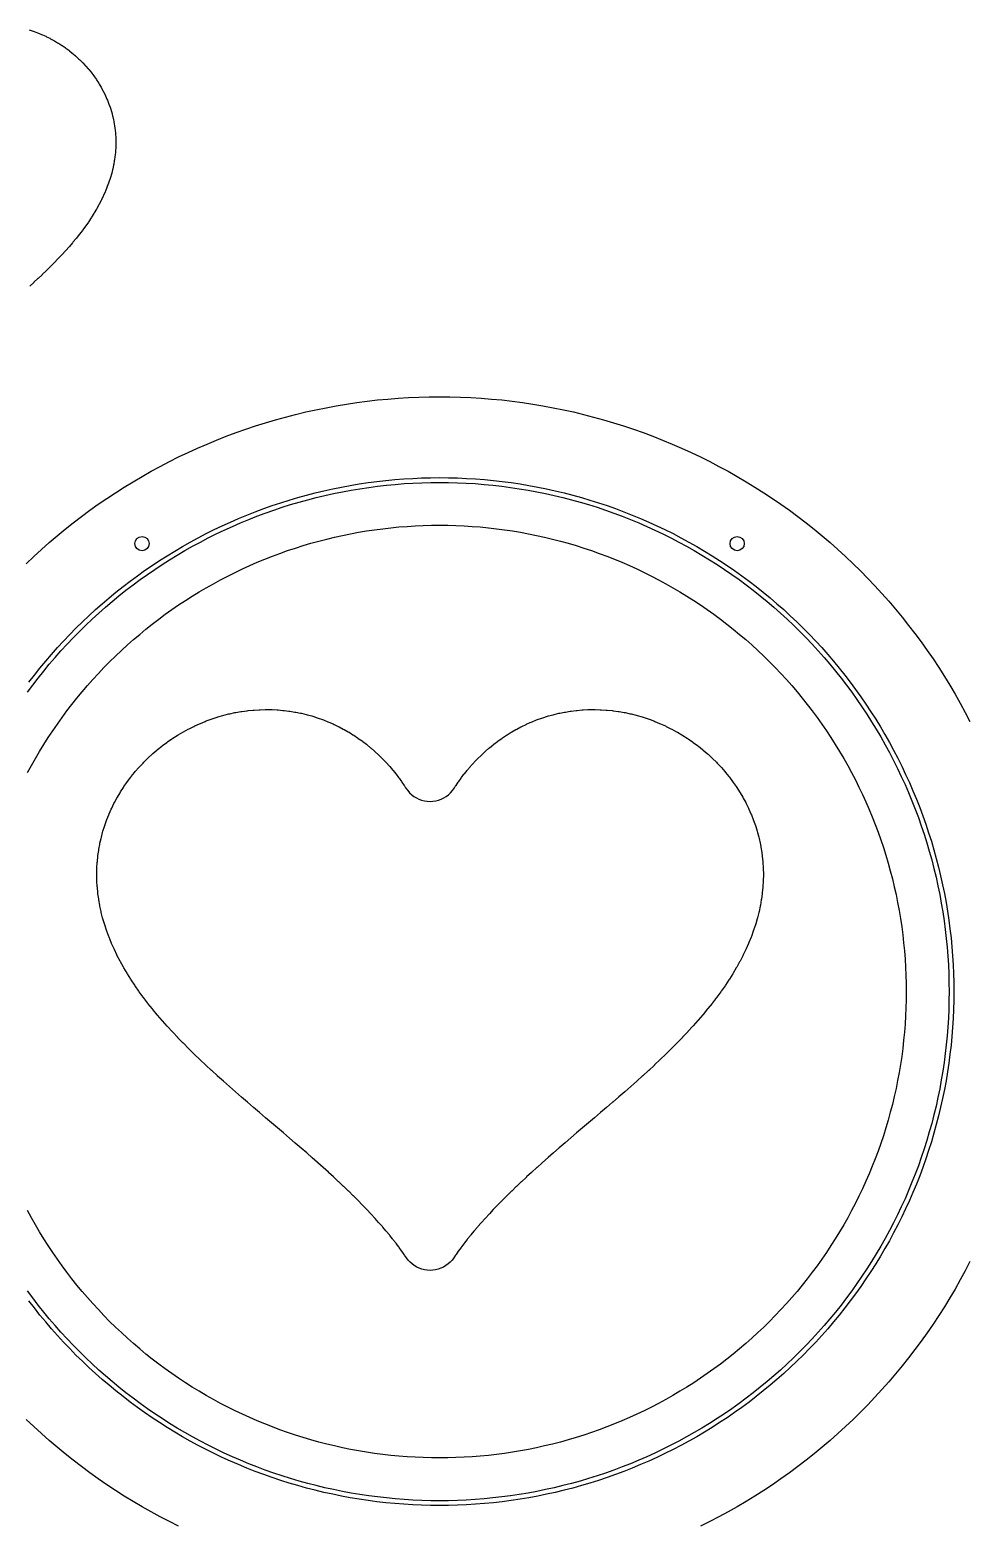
# Model space of a CAD drawing. Header units: metres. Extents: x 10 to 1210, y 10 to 2778.
# Drawn here: x 859 to 1056, y 2463.3 to 2777.1 of the extents above; entities that cross this region are included whole.
import ezdxf

# ---------------------------------------------------------------- set-up
doc = ezdxf.new("R2010")
doc.units = ezdxf.units.M
for name, color, linetype in [('ACIKLIK', 5, 'Continuous'), ('ASKI_DELIK', 6, 'Continuous'), ('CAM_SABLON', 4, 'Continuous'), ('DIS_KENAR_V91_Z3', 1, 'Continuous'), ('LAMBA_T4_Z4', 3, 'Continuous')]:
    doc.layers.add(name, color=color, linetype=linetype)

msp = doc.modelspace()

# ---------------------------------------------------------------- linework, layer by layer
at = {"layer": 'ACIKLIK'}
msp.add_lwpolyline([(858.47, 2621.01), (859.29, 2622.51), (860.13, 2624), (861, 2625.47), (861.89, 2626.93), (862.81, 2628.37), (863.76, 2629.8), (864.72, 2631.21), (865.72, 2632.6), (866.73, 2633.98), (867.78, 2635.33), (868.84, 2636.67), (869.93, 2637.99), (871.04, 2639.29), (872.17, 2640.57), (873.33, 2641.84), (874.51, 2643.08), (875.7, 2644.3), (876.92, 2645.49), (878.16, 2646.67), (879.43, 2647.83), (880.71, 2648.96), (882.01, 2650.07), (883.33, 2651.16), (884.67, 2652.22), (886.02, 2653.27), (887.4, 2654.28), (888.79, 2655.28), (890.2, 2656.24), (891.63, 2657.19), (893.07, 2658.11), (894.53, 2659), (896, 2659.87), (897.49, 2660.71), (898.99, 2661.53), (900.51, 2662.32), (902.04, 2663.08), (903.58, 2663.82), (905.14, 2664.53), (906.71, 2665.21), (908.29, 2665.86), (909.88, 2666.49), (911.48, 2667.09), (913.09, 2667.66), (914.72, 2668.2), (916.35, 2668.72), (917.99, 2669.2), (919.64, 2669.66), (921.29, 2670.09), (922.96, 2670.49), (924.62, 2670.86), (926.3, 2671.2), (927.98, 2671.51), (929.67, 2671.79), (931.36, 2672.05), (933.06, 2672.27), (934.76, 2672.46), (936.46, 2672.63), (938.16, 2672.76), (939.87, 2672.86), (941.58, 2672.94), (943.29, 2672.98), (945, 2673), (946.71, 2672.98), (948.42, 2672.94), (950.13, 2672.86), (951.84, 2672.76), (953.54, 2672.63), (955.24, 2672.46), (956.94, 2672.27), (958.64, 2672.05), (960.33, 2671.79), (962.02, 2671.51), (963.7, 2671.2), (965.38, 2670.86), (967.04, 2670.49), (968.71, 2670.09), (970.36, 2669.66), (972.01, 2669.2), (973.65, 2668.72), (975.28, 2668.2), (976.91, 2667.66), (978.52, 2667.09), (980.12, 2666.49), (981.71, 2665.86), (983.29, 2665.21), (984.86, 2664.53), (986.42, 2663.82), (987.96, 2663.08), (989.49, 2662.32), (991.01, 2661.53), (992.51, 2660.71), (994, 2659.87), (995.47, 2659), (996.93, 2658.11), (998.37, 2657.19), (999.8, 2656.24), (1001.21, 2655.28), (1002.6, 2654.28), (1003.98, 2653.27), (1005.33, 2652.22), (1006.67, 2651.16), (1007.99, 2650.07), (1009.29, 2648.96), (1010.57, 2647.83), (1011.84, 2646.67), (1013.08, 2645.49), (1014.3, 2644.3), (1015.49, 2643.08), (1016.67, 2641.84), (1017.83, 2640.57), (1018.96, 2639.29), (1020.07, 2637.99), (1021.16, 2636.67), (1022.22, 2635.33), (1023.27, 2633.98), (1024.28, 2632.6), (1025.28, 2631.21), (1026.24, 2629.8), (1027.19, 2628.37), (1028.11, 2626.93), (1029, 2625.47), (1029.87, 2624), (1030.71, 2622.51), (1031.53, 2621.01), (1032.32, 2619.49), (1033.08, 2617.96), (1033.82, 2616.42), (1034.53, 2614.86), (1035.21, 2613.29), (1035.86, 2611.71), (1036.49, 2610.12), (1037.09, 2608.52), (1037.66, 2606.91), (1038.2, 2605.28), (1038.72, 2603.65), (1039.2, 2602.01), (1039.66, 2600.36), (1040.09, 2598.71), (1040.49, 2597.04), (1040.86, 2595.38), (1041.2, 2593.7), (1041.51, 2592.02), (1041.79, 2590.33), (1042.05, 2588.64), (1042.27, 2586.94), (1042.46, 2585.24), (1042.63, 2583.54), (1042.76, 2581.84), (1042.86, 2580.13), (1042.94, 2578.42), (1042.98, 2576.71), (1043, 2575), (1043, 2575), (1042.98, 2573.29), (1042.94, 2571.58), (1042.86, 2569.87), (1042.76, 2568.16), (1042.63, 2566.46), (1042.46, 2564.76), (1042.27, 2563.06), (1042.05, 2561.36), (1041.79, 2559.67), (1041.51, 2557.98), (1041.2, 2556.3), (1040.86, 2554.62), (1040.49, 2552.96), (1040.09, 2551.29), (1039.66, 2549.64), (1039.2, 2547.99), (1038.72, 2546.35), (1038.2, 2544.72), (1037.66, 2543.09), (1037.09, 2541.48), (1036.49, 2539.88), (1035.86, 2538.29), (1035.21, 2536.71), (1034.53, 2535.14), (1033.82, 2533.58), (1033.08, 2532.04), (1032.32, 2530.51), (1031.53, 2528.99), (1030.71, 2527.49), (1029.87, 2526), (1029, 2524.53), (1028.11, 2523.07), (1027.19, 2521.63), (1026.24, 2520.2), (1025.28, 2518.79), (1024.28, 2517.4), (1023.27, 2516.02), (1022.22, 2514.67), (1021.16, 2513.33), (1020.07, 2512.01), (1018.96, 2510.71), (1017.83, 2509.43), (1016.67, 2508.16), (1015.49, 2506.92), (1014.3, 2505.7), (1013.08, 2504.51), (1011.84, 2503.33), (1010.57, 2502.17), (1009.29, 2501.04), (1007.99, 2499.93), (1006.67, 2498.84), (1005.33, 2497.78), (1003.98, 2496.73), (1002.6, 2495.72), (1001.21, 2494.72), (999.8, 2493.76), (998.37, 2492.81), (996.93, 2491.89), (995.47, 2491), (994, 2490.13), (992.51, 2489.29), (991.01, 2488.47), (989.49, 2487.68), (987.96, 2486.92), (986.42, 2486.18), (984.86, 2485.47), (983.29, 2484.79), (981.71, 2484.14), (980.12, 2483.51), (978.52, 2482.91), (976.91, 2482.34), (975.28, 2481.8), (973.65, 2481.28), (972.01, 2480.8), (970.36, 2480.34), (968.71, 2479.91), (967.04, 2479.51), (965.38, 2479.14), (963.7, 2478.8), (962.02, 2478.49), (960.33, 2478.21), (958.64, 2477.95), (956.94, 2477.73), (955.24, 2477.54), (953.54, 2477.37), (951.84, 2477.24), (950.13, 2477.14), (948.42, 2477.06), (946.71, 2477.02), (945, 2477), (943.29, 2477.02), (941.58, 2477.06), (939.87, 2477.14), (938.16, 2477.24), (936.46, 2477.37), (934.76, 2477.54), (933.06, 2477.73), (931.36, 2477.95), (929.67, 2478.21), (927.98, 2478.49), (926.3, 2478.8), (924.62, 2479.14), (922.96, 2479.51), (921.29, 2479.91), (919.64, 2480.34), (917.99, 2480.8), (916.35, 2481.28), (914.72, 2481.8), (913.09, 2482.34), (911.48, 2482.91), (909.88, 2483.51), (908.29, 2484.14), (906.71, 2484.79), (905.14, 2485.47), (903.58, 2486.18), (902.04, 2486.92), (900.51, 2487.68), (898.99, 2488.47), (897.49, 2489.29), (896, 2490.13), (894.53, 2491), (893.07, 2491.89), (891.63, 2492.81), (890.2, 2493.76), (888.79, 2494.72), (887.4, 2495.72), (886.02, 2496.73), (884.67, 2497.78), (883.33, 2498.84), (882.01, 2499.93), (880.71, 2501.04), (879.43, 2502.17), (878.16, 2503.33), (876.92, 2504.51), (875.7, 2505.7), (874.51, 2506.92), (873.33, 2508.16), (872.17, 2509.43), (871.04, 2510.71), (869.93, 2512.01), (868.84, 2513.33), (867.78, 2514.67), (866.73, 2516.02), (865.72, 2517.4), (864.72, 2518.79), (863.76, 2520.2), (862.81, 2521.63), (861.89, 2523.07), (861, 2524.53), (860.13, 2526), (859.29, 2527.49), (858.47, 2528.99)], dxfattribs=at)
at = {"layer": 'ASKI_DELIK'}
for centre in [(882.5, 2669.14), (1007.5, 2669.14)]:
    msp.add_circle(centre, 1.5, dxfattribs=at)
at = {"layer": 'CAM_SABLON'}
msp.add_lwpolyline([(858.44, 2637.89), (859.55, 2639.39), (860.68, 2640.88), (861.85, 2642.34), (863.03, 2643.78), (864.25, 2645.2), (865.48, 2646.6), (866.75, 2647.97), (868.03, 2649.33), (869.34, 2650.66), (870.67, 2651.97), (872.03, 2653.25), (873.4, 2654.52), (874.8, 2655.75), (876.22, 2656.97), (877.66, 2658.15), (879.12, 2659.32), (880.61, 2660.45), (882.11, 2661.56), (883.63, 2662.65), (885.17, 2663.71), (886.72, 2664.74), (888.3, 2665.74), (889.89, 2666.72), (891.5, 2667.66), (893.13, 2668.58), (894.77, 2669.47), (896.42, 2670.34), (898.09, 2671.17), (899.78, 2671.97), (901.48, 2672.75), (903.19, 2673.49), (904.92, 2674.21), (906.65, 2674.89), (908.4, 2675.55), (910.16, 2676.17), (911.94, 2676.76), (913.72, 2677.32), (915.51, 2677.85), (917.31, 2678.35), (919.11, 2678.82), (920.93, 2679.26), (922.75, 2679.66), (924.58, 2680.03), (926.42, 2680.37), (928.26, 2680.68), (930.11, 2680.96), (931.96, 2681.2), (933.82, 2681.41), (935.67, 2681.59), (937.54, 2681.74), (939.4, 2681.85), (941.27, 2681.93), (943.13, 2681.98), (945, 2682), (946.87, 2681.98), (948.73, 2681.93), (950.6, 2681.85), (952.46, 2681.74), (954.33, 2681.59), (956.18, 2681.41), (958.04, 2681.2), (959.89, 2680.96), (961.74, 2680.68), (963.58, 2680.37), (965.42, 2680.03), (967.25, 2679.66), (969.07, 2679.26), (970.89, 2678.82), (972.69, 2678.35), (974.49, 2677.85), (976.28, 2677.32), (978.06, 2676.76), (979.84, 2676.17), (981.6, 2675.55), (983.35, 2674.89), (985.08, 2674.21), (986.81, 2673.49), (988.52, 2672.75), (990.22, 2671.97), (991.91, 2671.17), (993.58, 2670.34), (995.23, 2669.47), (996.87, 2668.58), (998.5, 2667.66), (1000.11, 2666.72), (1001.7, 2665.74), (1003.28, 2664.74), (1004.83, 2663.71), (1006.37, 2662.65), (1007.89, 2661.56), (1009.39, 2660.45), (1010.88, 2659.32), (1012.34, 2658.15), (1013.78, 2656.97), (1015.2, 2655.75), (1016.6, 2654.52), (1017.97, 2653.25), (1019.33, 2651.97), (1020.66, 2650.66), (1021.97, 2649.33), (1023.25, 2647.97), (1024.52, 2646.6), (1025.75, 2645.2), (1026.97, 2643.78), (1028.15, 2642.34), (1029.32, 2640.88), (1030.45, 2639.39), (1031.56, 2637.89), (1032.65, 2636.37), (1033.71, 2634.83), (1034.74, 2633.28), (1035.74, 2631.7), (1036.72, 2630.11), (1037.66, 2628.5), (1038.58, 2626.87), (1039.47, 2625.23), (1040.34, 2623.58), (1041.17, 2621.91), (1041.97, 2620.22), (1042.75, 2618.52), (1043.49, 2616.81), (1044.21, 2615.08), (1044.89, 2613.35), (1045.55, 2611.6), (1046.17, 2609.84), (1046.76, 2608.06), (1047.32, 2606.28), (1047.85, 2604.49), (1048.35, 2602.69), (1048.82, 2600.89), (1049.26, 2599.07), (1049.66, 2597.25), (1050.03, 2595.42), (1050.37, 2593.58), (1050.68, 2591.74), (1050.96, 2589.89), (1051.2, 2588.04), (1051.41, 2586.18), (1051.59, 2584.33), (1051.74, 2582.46), (1051.85, 2580.6), (1051.93, 2578.73), (1051.98, 2576.87), (1052, 2575), (1052, 2575), (1051.98, 2573.13), (1051.93, 2571.27), (1051.85, 2569.4), (1051.74, 2567.54), (1051.59, 2565.67), (1051.41, 2563.82), (1051.2, 2561.96), (1050.96, 2560.11), (1050.68, 2558.26), (1050.37, 2556.42), (1050.03, 2554.58), (1049.66, 2552.75), (1049.26, 2550.93), (1048.82, 2549.11), (1048.35, 2547.31), (1047.85, 2545.51), (1047.32, 2543.72), (1046.76, 2541.94), (1046.17, 2540.16), (1045.55, 2538.4), (1044.89, 2536.65), (1044.21, 2534.92), (1043.49, 2533.19), (1042.75, 2531.48), (1041.97, 2529.78), (1041.17, 2528.09), (1040.34, 2526.42), (1039.47, 2524.77), (1038.58, 2523.13), (1037.66, 2521.5), (1036.72, 2519.89), (1035.74, 2518.3), (1034.74, 2516.72), (1033.71, 2515.17), (1032.65, 2513.63), (1031.56, 2512.11), (1030.45, 2510.61), (1029.32, 2509.12), (1028.15, 2507.66), (1026.97, 2506.22), (1025.75, 2504.8), (1024.52, 2503.4), (1023.25, 2502.03), (1021.97, 2500.67), (1020.66, 2499.34), (1019.33, 2498.03), (1017.97, 2496.75), (1016.6, 2495.48), (1015.2, 2494.25), (1013.78, 2493.03), (1012.34, 2491.85), (1010.88, 2490.68), (1009.39, 2489.55), (1007.89, 2488.44), (1006.37, 2487.35), (1004.83, 2486.29), (1003.28, 2485.26), (1001.7, 2484.26), (1000.11, 2483.28), (998.5, 2482.34), (996.87, 2481.42), (995.23, 2480.53), (993.58, 2479.66), (991.91, 2478.83), (990.22, 2478.03), (988.52, 2477.25), (986.81, 2476.51), (985.08, 2475.79), (983.35, 2475.11), (981.6, 2474.45), (979.84, 2473.83), (978.06, 2473.24), (976.28, 2472.68), (974.49, 2472.15), (972.69, 2471.65), (970.89, 2471.18), (969.07, 2470.74), (967.25, 2470.34), (965.42, 2469.97), (963.58, 2469.63), (961.74, 2469.32), (959.89, 2469.04), (958.04, 2468.8), (956.18, 2468.59), (954.33, 2468.41), (952.46, 2468.26), (950.6, 2468.15), (948.73, 2468.07), (946.87, 2468.02), (945, 2468), (943.13, 2468.02), (941.27, 2468.07), (939.4, 2468.15), (937.54, 2468.26), (935.67, 2468.41), (933.82, 2468.59), (931.96, 2468.8), (930.11, 2469.04), (928.26, 2469.32), (926.42, 2469.63), (924.58, 2469.97), (922.75, 2470.34), (920.93, 2470.74), (919.11, 2471.18), (917.31, 2471.65), (915.51, 2472.15), (913.72, 2472.68), (911.94, 2473.24), (910.16, 2473.83), (908.4, 2474.45), (906.65, 2475.11), (904.92, 2475.79), (903.19, 2476.51), (901.48, 2477.25), (899.78, 2478.03), (898.09, 2478.83), (896.42, 2479.66), (894.77, 2480.53), (893.13, 2481.42), (891.5, 2482.34), (889.89, 2483.28), (888.3, 2484.26), (886.72, 2485.26), (885.17, 2486.29), (883.63, 2487.35), (882.11, 2488.44), (880.61, 2489.55), (879.12, 2490.68), (877.66, 2491.85), (876.22, 2493.03), (874.8, 2494.25), (873.4, 2495.48), (872.03, 2496.75), (870.67, 2498.03), (869.34, 2499.34), (868.03, 2500.67), (866.75, 2502.03), (865.48, 2503.4), (864.25, 2504.8), (863.03, 2506.22), (861.85, 2507.66), (860.68, 2509.12), (859.55, 2510.61), (858.44, 2512.11)], dxfattribs=at)
at = {"layer": 'DIS_KENAR_V91_Z3'}
for points in [[(858.78, 2777.09), (858.99, 2777.03), (859.67, 2776.8), (859.87, 2776.73), (860.55, 2776.48), (860.75, 2776.4), (861.41, 2776.13), (861.61, 2776.04), (862.27, 2775.74), (862.46, 2775.65), (863.12, 2775.33), (863.3, 2775.23), (863.95, 2774.88), (864.13, 2774.77), (864.76, 2774.4), (864.94, 2774.29), (865.56, 2773.9), (865.74, 2773.78), (866.34, 2773.36), (866.51, 2773.24), (867.1, 2772.8), (867.27, 2772.67), (867.84, 2772.21), (868.01, 2772.08), (868.56, 2771.6), (868.72, 2771.45), (869.26, 2770.96), (869.42, 2770.81), (869.94, 2770.29), (870.09, 2770.14), (870.58, 2769.61), (870.73, 2769.45), (871.21, 2768.9), (871.35, 2768.73), (871.8, 2768.17), (871.94, 2768), (872.37, 2767.42), (872.5, 2767.24), (872.91, 2766.65), (873.03, 2766.47), (873.41, 2765.87), (873.53, 2765.67), (873.89, 2765.06), (874, 2764.87), (874.34, 2764.24), (874.44, 2764.04), (874.75, 2763.41), (874.85, 2763.2), (875.13, 2762.56), (875.22, 2762.35), (875.48, 2761.7), (875.56, 2761.48), (875.79, 2760.83), (875.86, 2760.61), (876.06, 2759.95), (876.13, 2759.72), (876.31, 2759.06), (876.36, 2758.83), (876.51, 2758.16), (876.56, 2757.92), (876.68, 2757.25), (876.72, 2757.01), (876.82, 2756.33), (876.85, 2756.09), (876.91, 2755.41), (876.93, 2755.17), (876.97, 2754.48), (876.98, 2754.24), (877, 2753.55), (877, 2753.31), (876.98, 2752.62), (876.97, 2752.38), (876.93, 2751.68), (876.91, 2751.45), (876.84, 2750.74), (876.82, 2750.51), (876.72, 2749.8), (876.68, 2749.57), (876.56, 2748.86), (876.52, 2748.64), (876.36, 2747.92), (876.31, 2747.7), (876.13, 2746.98), (876.07, 2746.77), (875.86, 2746.04), (875.79, 2745.84), (875.55, 2745.1), (875.48, 2744.91), (875.21, 2744.16), (875.14, 2743.98), (874.84, 2743.23), (874.76, 2743.06), (874.43, 2742.31), (874.35, 2742.14), (873.99, 2741.38), (873.91, 2741.22), (873.51, 2740.46), (873.43, 2740.31), (873.01, 2739.55), (872.93, 2739.4), (872.47, 2738.64), (872.39, 2738.5), (871.91, 2737.73), (871.83, 2737.61), (871.32, 2736.83), (871.24, 2736.71), (870.7, 2735.94), (870.62, 2735.83), (870.05, 2735.05), (869.97, 2734.95), (869.38, 2734.17), (869.3, 2734.07), (868.71, 2733.33), (868.65, 2733.25), (867.99, 2732.46), (867.92, 2732.37), (867.25, 2731.59), (867.19, 2731.51), (866.49, 2730.73), (866.43, 2730.66), (865.71, 2729.87), (865.65, 2729.81), (864.91, 2729.02), (864.85, 2728.96), (864.09, 2728.18), (864.04, 2728.13), (863.26, 2727.34), (863.21, 2727.29), (862.41, 2726.51), (862.37, 2726.47), (861.55, 2725.68), (861.51, 2725.64), (860.68, 2724.86), (860.65, 2724.83), (859.8, 2724.05), (859.77, 2724.01), (858.92, 2723.24)], [(858.17, 2664.92), (859.75, 2666.42), (861.36, 2667.89), (862.99, 2669.34), (864.65, 2670.76), (866.33, 2672.14), (868.04, 2673.5), (869.77, 2674.83), (871.53, 2676.13), (873.3, 2677.39), (875.1, 2678.63), (876.92, 2679.83), (878.76, 2681.01), (880.62, 2682.15), (882.5, 2683.25), (884.4, 2684.33), (886.32, 2685.37), (888.25, 2686.38), (890.2, 2687.35), (892.17, 2688.29), (894.16, 2689.19), (896.16, 2690.06), (898.17, 2690.9), (900.2, 2691.7), (902.25, 2692.46), (904.3, 2693.19), (906.37, 2693.88), (908.45, 2694.54), (910.55, 2695.16), (912.65, 2695.74), (914.76, 2696.29), (916.88, 2696.8), (919.01, 2697.27), (921.15, 2697.7), (923.29, 2698.1), (925.45, 2698.46), (927.6, 2698.78), (929.77, 2699.07), (931.93, 2699.32), (934.11, 2699.52), (936.28, 2699.7), (938.46, 2699.83), (940.64, 2699.92), (942.82, 2699.98), (945, 2700), (947.18, 2699.98), (949.36, 2699.92), (951.54, 2699.83), (953.72, 2699.7), (955.89, 2699.52), (958.07, 2699.32), (960.23, 2699.07), (962.4, 2698.78), (964.55, 2698.46), (966.71, 2698.1), (968.85, 2697.7), (970.99, 2697.27), (973.12, 2696.8), (975.24, 2696.29), (977.35, 2695.74), (979.45, 2695.16), (981.55, 2694.54), (983.63, 2693.88), (985.7, 2693.19), (987.75, 2692.46), (989.8, 2691.7), (991.83, 2690.9), (993.84, 2690.06), (995.84, 2689.19), (997.83, 2688.29), (999.8, 2687.35), (1001.75, 2686.38), (1003.68, 2685.37), (1005.6, 2684.33), (1007.5, 2683.25), (1009.38, 2682.15), (1011.24, 2681.01), (1013.08, 2679.83), (1014.9, 2678.63), (1016.7, 2677.39), (1018.47, 2676.13), (1020.23, 2674.83), (1021.96, 2673.5), (1023.67, 2672.14), (1025.35, 2670.76), (1027.01, 2669.34), (1028.64, 2667.89), (1030.25, 2666.42), (1031.83, 2664.92), (1033.39, 2663.39), (1034.92, 2661.83), (1036.42, 2660.25), (1037.89, 2658.64), (1039.34, 2657.01), (1040.76, 2655.35), (1042.14, 2653.67), (1043.5, 2651.96), (1044.83, 2650.23), (1046.13, 2648.47), (1047.39, 2646.7), (1048.63, 2644.9), (1049.83, 2643.08), (1051.01, 2641.24), (1052.15, 2639.38), (1053.25, 2637.5), (1054.33, 2635.6), (1055.37, 2633.68), (1056.38, 2631.75)], [(1056.38, 2518.25), (1055.37, 2516.32), (1054.33, 2514.4), (1053.25, 2512.5), (1052.15, 2510.62), (1051.01, 2508.76), (1049.83, 2506.92), (1048.63, 2505.1), (1047.39, 2503.3), (1046.13, 2501.53), (1044.83, 2499.77), (1043.5, 2498.04), (1042.14, 2496.33), (1040.76, 2494.65), (1039.34, 2492.99), (1037.89, 2491.36), (1036.42, 2489.75), (1034.92, 2488.17), (1033.39, 2486.61), (1031.83, 2485.08), (1030.25, 2483.58), (1028.64, 2482.11), (1027.01, 2480.66), (1025.35, 2479.24), (1023.67, 2477.86), (1021.96, 2476.5), (1020.23, 2475.17), (1018.47, 2473.87), (1016.7, 2472.61), (1014.9, 2471.37), (1013.08, 2470.17), (1011.24, 2468.99), (1009.38, 2467.85), (1007.5, 2466.75), (1005.6, 2465.67), (1003.68, 2464.63), (1001.75, 2463.62), (999.8, 2462.65)], [(890.2, 2462.65), (888.25, 2463.62), (886.32, 2464.63), (884.4, 2465.67), (882.5, 2466.75), (880.62, 2467.85), (878.76, 2468.99), (876.92, 2470.17), (875.1, 2471.37), (873.3, 2472.61), (871.53, 2473.87), (869.77, 2475.17), (868.04, 2476.5), (866.33, 2477.86), (864.65, 2479.24), (862.99, 2480.66), (861.36, 2482.11), (859.75, 2483.58), (858.17, 2485.08)]]:
    msp.add_lwpolyline(points, dxfattribs=at)
msp.add_lwpolyline([(883.76, 2572.52), (883.68, 2572.62), (882.82, 2573.75), (882.75, 2573.85), (881.92, 2574.98), (881.84, 2575.09), (881.05, 2576.22), (880.97, 2576.34), (880.22, 2577.47), (880.14, 2577.6), (879.43, 2578.73), (879.35, 2578.86), (878.69, 2579.99), (878.6, 2580.14), (877.98, 2581.27), (877.9, 2581.42), (877.31, 2582.54), (877.23, 2582.7), (876.69, 2583.83), (876.62, 2583.99), (876.12, 2585.12), (876.04, 2585.29), (875.59, 2586.41), (875.52, 2586.59), (875.11, 2587.71), (875.04, 2587.9), (874.68, 2589.01), (874.61, 2589.21), (874.29, 2590.32), (874.23, 2590.52), (873.95, 2591.63), (873.9, 2591.84), (873.67, 2592.94), (873.63, 2593.16), (873.43, 2594.25), (873.4, 2594.47), (873.25, 2595.56), (873.22, 2595.79), (873.12, 2596.87), (873.1, 2597.1), (873.03, 2598.18), (873.02, 2598.42), (873, 2599.49), (873, 2599.72), (873.02, 2600.79), (873.03, 2601.03), (873.1, 2602.09), (873.12, 2602.33), (873.22, 2603.38), (873.25, 2603.62), (873.4, 2604.66), (873.44, 2604.9), (873.62, 2605.94), (873.67, 2606.17), (873.9, 2607.2), (873.96, 2607.43), (874.23, 2608.46), (874.3, 2608.68), (874.61, 2609.7), (874.68, 2609.92), (875.04, 2610.92), (875.12, 2611.14), (875.51, 2612.13), (875.6, 2612.35), (876.03, 2613.32), (876.13, 2613.53), (876.6, 2614.5), (876.71, 2614.7), (877.22, 2615.65), (877.33, 2615.85), (877.88, 2616.78), (878, 2616.97), (878.58, 2617.89), (878.71, 2618.08), (879.33, 2618.97), (879.46, 2619.15), (880.12, 2620.03), (880.25, 2620.2), (880.94, 2621.06), (881.08, 2621.23), (881.81, 2622.06), (881.95, 2622.22), (882.71, 2623.03), (882.86, 2623.18), (883.65, 2623.96), (883.8, 2624.11), (884.62, 2624.87), (884.78, 2625.01), (885.62, 2625.73), (885.78, 2625.87), (886.65, 2626.57), (886.82, 2626.7), (887.71, 2627.36), (887.89, 2627.48), (888.8, 2628.12), (888.98, 2628.23), (889.92, 2628.83), (890.1, 2628.94), (891.05, 2629.51), (891.24, 2629.61), (892.21, 2630.14), (892.4, 2630.24), (893.39, 2630.73), (893.58, 2630.82), (894.58, 2631.28), (894.78, 2631.36), (895.8, 2631.78), (896, 2631.86), (897.02, 2632.24), (897.22, 2632.31), (898.26, 2632.65), (898.46, 2632.72), (899.5, 2633.02), (899.72, 2633.08), (900.76, 2633.34), (900.97, 2633.39), (902.02, 2633.61), (902.24, 2633.65), (903.29, 2633.84), (903.5, 2633.87), (904.56, 2634.01), (904.78, 2634.04), (905.82, 2634.15), (906.05, 2634.16), (907.09, 2634.23), (907.31, 2634.24), (908.36, 2634.27), (908.58, 2634.27), (909.61, 2634.26), (909.84, 2634.25), (910.87, 2634.2), (911.09, 2634.18), (912.11, 2634.1), (912.33, 2634.07), (913.35, 2633.95), (913.57, 2633.92), (914.57, 2633.75), (914.79, 2633.71), (915.78, 2633.52), (915.99, 2633.47), (916.97, 2633.24), (917.18, 2633.18), (918.15, 2632.91), (918.36, 2632.85), (919.3, 2632.55), (919.51, 2632.48), (920.44, 2632.15), (920.65, 2632.07), (921.56, 2631.7), (921.76, 2631.62), (922.66, 2631.23), (922.85, 2631.14), (923.73, 2630.71), (923.92, 2630.62), (924.78, 2630.16), (924.96, 2630.06), (925.8, 2629.58), (925.98, 2629.48), (926.8, 2628.97), (926.97, 2628.86), (927.77, 2628.33), (927.93, 2628.21), (928.71, 2627.66), (928.86, 2627.54), (929.62, 2626.97), (929.77, 2626.85), (930.5, 2626.25), (930.64, 2626.13), (931.35, 2625.51), (931.48, 2625.39), (932.16, 2624.76), (932.3, 2624.63), (932.95, 2623.99), (933.08, 2623.86), (933.71, 2623.2), (933.83, 2623.08), (934.43, 2622.41), (934.54, 2622.28), (935.12, 2621.6), (935.23, 2621.47), (935.78, 2620.79), (935.88, 2620.66), (936.4, 2619.97), (936.5, 2619.84), (936.99, 2619.15), (937.08, 2619.02), (937.55, 2618.33), (937.64, 2618.2), (937.87, 2617.84), (938.31, 2617.23), (938.7, 2616.78), (939.14, 2616.37), (939.62, 2616.01), (940.13, 2615.7), (940.67, 2615.44), (941.23, 2615.23), (941.81, 2615.09), (942.4, 2615), (943, 2614.97), (943.6, 2615), (944.19, 2615.09), (944.77, 2615.23), (945.33, 2615.44), (945.87, 2615.7), (946.38, 2616.01), (946.86, 2616.37), (947.3, 2616.78), (947.69, 2617.23), (948.13, 2617.84), (948.36, 2618.2), (948.45, 2618.33), (948.92, 2619.02), (949.01, 2619.15), (949.5, 2619.84), (949.6, 2619.97), (950.12, 2620.66), (950.22, 2620.79), (950.77, 2621.47), (950.88, 2621.6), (951.46, 2622.28), (951.57, 2622.41), (952.17, 2623.08), (952.29, 2623.2), (952.92, 2623.86), (953.05, 2623.99), (953.7, 2624.63), (953.84, 2624.76), (954.52, 2625.39), (954.65, 2625.51), (955.36, 2626.13), (955.5, 2626.25), (956.23, 2626.85), (956.38, 2626.97), (957.14, 2627.54), (957.29, 2627.66), (958.07, 2628.21), (958.23, 2628.33), (959.03, 2628.86), (959.2, 2628.97), (960.02, 2629.48), (960.2, 2629.58), (961.04, 2630.06), (961.22, 2630.16), (962.08, 2630.62), (962.27, 2630.71), (963.15, 2631.14), (963.34, 2631.23), (964.24, 2631.62), (964.44, 2631.7), (965.35, 2632.07), (965.56, 2632.15), (966.49, 2632.48), (966.7, 2632.55), (967.64, 2632.85), (967.85, 2632.91), (968.82, 2633.18), (969.03, 2633.24), (970.01, 2633.47), (970.22, 2633.52), (971.21, 2633.71), (971.43, 2633.75), (972.43, 2633.92), (972.65, 2633.95), (973.67, 2634.07), (973.89, 2634.1), (974.91, 2634.18), (975.13, 2634.2), (976.16, 2634.25), (976.39, 2634.26), (977.42, 2634.27), (977.64, 2634.27), (978.69, 2634.24), (978.91, 2634.23), (979.95, 2634.16), (980.18, 2634.15), (981.23, 2634.04), (981.44, 2634.01), (982.5, 2633.87), (982.71, 2633.84), (983.76, 2633.65), (983.98, 2633.61), (985.03, 2633.39), (985.24, 2633.34), (986.28, 2633.08), (986.5, 2633.02), (987.54, 2632.72), (987.74, 2632.65), (988.78, 2632.31), (988.98, 2632.24), (990, 2631.86), (990.2, 2631.78), (991.22, 2631.36), (991.42, 2631.28), (992.42, 2630.82), (992.61, 2630.73), (993.6, 2630.24), (993.79, 2630.14), (994.76, 2629.61), (994.95, 2629.51), (995.9, 2628.94), (996.08, 2628.83), (997.02, 2628.23), (997.2, 2628.12), (998.11, 2627.48), (998.29, 2627.36), (999.18, 2626.7), (999.35, 2626.57), (1000.22, 2625.87), (1000.38, 2625.73), (1001.22, 2625.01), (1001.38, 2624.87), (1002.2, 2624.11), (1002.35, 2623.96), (1003.14, 2623.18), (1003.29, 2623.03), (1004.05, 2622.22), (1004.19, 2622.06), (1004.92, 2621.23), (1005.06, 2621.06), (1005.75, 2620.2), (1005.88, 2620.03), (1006.54, 2619.15), (1006.67, 2618.97), (1007.29, 2618.08), (1007.42, 2617.89), (1008, 2616.97), (1008.12, 2616.78), (1008.67, 2615.85), (1008.78, 2615.65), (1009.29, 2614.7), (1009.4, 2614.5), (1009.87, 2613.53), (1009.97, 2613.32), (1010.4, 2612.35), (1010.49, 2612.13), (1010.88, 2611.14), (1010.96, 2610.92), (1011.32, 2609.92), (1011.39, 2609.7), (1011.7, 2608.68), (1011.77, 2608.46), (1012.04, 2607.43), (1012.1, 2607.2), (1012.33, 2606.17), (1012.38, 2605.94), (1012.56, 2604.9), (1012.6, 2604.66), (1012.75, 2603.62), (1012.78, 2603.38), (1012.88, 2602.33), (1012.9, 2602.09), (1012.97, 2601.03), (1012.98, 2600.79), (1013, 2599.72), (1013, 2599.49), (1012.98, 2598.42), (1012.97, 2598.18), (1012.9, 2597.1), (1012.88, 2596.87), (1012.78, 2595.79), (1012.75, 2595.56), (1012.6, 2594.47), (1012.57, 2594.25), (1012.37, 2593.16), (1012.33, 2592.94), (1012.1, 2591.84), (1012.05, 2591.63), (1011.77, 2590.52), (1011.71, 2590.32), (1011.39, 2589.21), (1011.32, 2589.01), (1010.96, 2587.9), (1010.89, 2587.71), (1010.48, 2586.59), (1010.41, 2586.41), (1009.96, 2585.29), (1009.88, 2585.12), (1009.38, 2583.99), (1009.31, 2583.83), (1008.77, 2582.7), (1008.69, 2582.54), (1008.1, 2581.42), (1008.02, 2581.27), (1007.4, 2580.14), (1007.31, 2579.99), (1006.65, 2578.86), (1006.57, 2578.73), (1005.86, 2577.6), (1005.78, 2577.47), (1005.03, 2576.34), (1004.95, 2576.22), (1004.16, 2575.09), (1004.08, 2574.98), (1003.25, 2573.85), (1003.18, 2573.75), (1002.31, 2572.61), (1002.24, 2572.52), (1001.37, 2571.43), (1001.3, 2571.34), (1000.37, 2570.21), (1000.3, 2570.13), (999.33, 2569), (999.26, 2568.92), (998.26, 2567.79), (998.2, 2567.72), (997.17, 2566.6), (997.11, 2566.53), (996.05, 2565.41), (995.99, 2565.35), (994.91, 2564.23), (994.85, 2564.18), (993.74, 2563.06), (993.69, 2563.01), (992.56, 2561.9), (992.51, 2561.85), (991.36, 2560.74), (991.32, 2560.7), (990.14, 2559.59), (990.1, 2559.56), (988.91, 2558.45), (988.88, 2558.42), (987.67, 2557.32), (987.64, 2557.29), (986.42, 2556.19), (986.39, 2556.17), (985.16, 2555.07), (985.13, 2555.05), (983.89, 2553.96), (983.87, 2553.94), (982.62, 2552.85), (982.6, 2552.84), (981.35, 2551.75), (981.33, 2551.74), (980.08, 2550.66), (980.07, 2550.65), (978.8, 2549.57), (978.8, 2549.57), (977.54, 2548.49), (976.27, 2547.42), (975.02, 2546.35), (973.78, 2545.3), (972.55, 2544.24), (971.34, 2543.2), (970.13, 2542.16), (968.94, 2541.12), (967.77, 2540.1), (966.61, 2539.07), (966.57, 2539.04), (965.47, 2538.05), (965.43, 2538.02), (964.36, 2537.04), (964.32, 2537), (963.27, 2536.04), (963.22, 2536), (962.2, 2535.05), (962.15, 2535), (961.16, 2534.06), (961.1, 2534.01), (960.14, 2533.08), (960.08, 2533.03), (959.15, 2532.11), (959.09, 2532.05), (958.18, 2531.15), (958.12, 2531.09), (957.25, 2530.2), (957.18, 2530.13), (956.34, 2529.26), (956.27, 2529.19), (955.47, 2528.33), (955.4, 2528.25), (954.62, 2527.41), (954.55, 2527.33), (953.81, 2526.51), (953.73, 2526.42), (953.02, 2525.61), (952.95, 2525.52), (952.27, 2524.73), (952.19, 2524.63), (951.55, 2523.86), (951.47, 2523.76), (950.87, 2523.01), (950.79, 2522.9), (950.21, 2522.17), (950.13, 2522.06), (949.59, 2521.35), (949.51, 2521.24), (949, 2520.54), (948.92, 2520.43), (948.45, 2519.76), (948.36, 2519.63), (947.96, 2519.04), (947.61, 2518.58), (947.21, 2518.15), (946.78, 2517.76), (946.31, 2517.41), (945.81, 2517.12), (945.28, 2516.87), (944.73, 2516.67), (944.16, 2516.53), (943.58, 2516.45), (943, 2516.42), (942.42, 2516.45), (941.84, 2516.53), (941.27, 2516.67), (940.72, 2516.87), (940.19, 2517.12), (939.69, 2517.41), (939.22, 2517.76), (938.79, 2518.15), (938.39, 2518.58), (938.04, 2519.04), (937.64, 2519.63), (937.55, 2519.76), (937.08, 2520.43), (937, 2520.54), (936.49, 2521.24), (936.41, 2521.35), (935.87, 2522.06), (935.79, 2522.17), (935.21, 2522.9), (935.13, 2523.01), (934.53, 2523.76), (934.45, 2523.86), (933.81, 2524.63), (933.73, 2524.73), (933.05, 2525.52), (932.98, 2525.61), (932.27, 2526.42), (932.19, 2526.51), (931.45, 2527.33), (931.38, 2527.41), (930.6, 2528.25), (930.53, 2528.33), (929.73, 2529.19), (929.66, 2529.26), (928.82, 2530.13), (928.75, 2530.2), (927.88, 2531.09), (927.82, 2531.15), (926.91, 2532.05), (926.85, 2532.11), (925.92, 2533.03), (925.86, 2533.08), (924.9, 2534.01), (924.84, 2534.06), (923.85, 2535), (923.8, 2535.05), (922.78, 2536), (922.73, 2536.04), (921.68, 2537), (921.64, 2537.04), (920.57, 2538.02), (920.53, 2538.05), (919.43, 2539.04), (919.39, 2539.07), (918.27, 2540.06), (917.09, 2541.09), (915.9, 2542.13), (914.69, 2543.18), (913.47, 2544.23), (912.23, 2545.29), (910.98, 2546.35), (909.73, 2547.42), (908.47, 2548.49), (907.21, 2549.56), (907.2, 2549.57), (905.94, 2550.64), (905.93, 2550.65), (904.68, 2551.73), (904.66, 2551.74), (903.41, 2552.83), (903.4, 2552.84), (902.15, 2553.93), (902.13, 2553.94), (900.89, 2555.03), (900.87, 2555.05), (899.64, 2556.14), (899.61, 2556.17), (898.39, 2557.26), (898.36, 2557.29), (897.16, 2558.39), (897.12, 2558.42), (895.93, 2559.52), (895.89, 2559.56), (894.72, 2560.66), (894.68, 2560.7), (893.53, 2561.81), (893.48, 2561.85), (892.35, 2562.96), (892.3, 2563.01), (891.2, 2564.13), (891.14, 2564.18), (890.06, 2565.29), (890, 2565.35), (888.95, 2566.47), (888.89, 2566.54), (887.86, 2567.66), (887.8, 2567.73), (886.8, 2568.85), (886.73, 2568.93), (885.77, 2570.05), (885.7, 2570.13), (884.77, 2571.26), (884.69, 2571.35), (883.76, 2572.52)], close=True, dxfattribs=at)
at = {"layer": 'LAMBA_T4_Z4'}
msp.add_lwpolyline([(858.75, 2640), (859.9, 2641.49), (861.07, 2642.97), (862.27, 2644.42), (863.49, 2645.85), (864.74, 2647.27), (866.01, 2648.66), (867.31, 2650.02), (868.63, 2651.37), (869.98, 2652.69), (871.34, 2653.99), (872.73, 2655.26), (874.15, 2656.51), (875.58, 2657.73), (877.03, 2658.93), (878.51, 2660.1), (880, 2661.25), (881.52, 2662.37), (883.05, 2663.47), (884.61, 2664.54), (886.18, 2665.58), (887.77, 2666.59), (889.38, 2667.57), (891, 2668.53), (892.64, 2669.46), (894.3, 2670.36), (895.97, 2671.23), (897.66, 2672.07), (899.36, 2672.88), (901.07, 2673.66), (902.8, 2674.41), (904.54, 2675.14), (906.3, 2675.83), (908.06, 2676.49), (909.84, 2677.12), (911.63, 2677.71), (913.42, 2678.28), (915.23, 2678.82), (917.05, 2679.32), (918.87, 2679.79), (920.71, 2680.23), (922.55, 2680.64), (924.39, 2681.02), (926.25, 2681.36), (928.11, 2681.67), (929.97, 2681.95), (931.84, 2682.19), (933.71, 2682.41), (935.59, 2682.59), (937.47, 2682.74), (939.35, 2682.85), (941.23, 2682.93), (943.12, 2682.98), (945, 2683), (946.88, 2682.98), (948.77, 2682.93), (950.65, 2682.85), (952.53, 2682.74), (954.41, 2682.59), (956.29, 2682.41), (958.16, 2682.19), (960.03, 2681.95), (961.89, 2681.67), (963.75, 2681.36), (965.61, 2681.02), (967.45, 2680.64), (969.29, 2680.23), (971.13, 2679.79), (972.95, 2679.32), (974.77, 2678.82), (976.58, 2678.28), (978.37, 2677.71), (980.16, 2677.12), (981.94, 2676.49), (983.7, 2675.83), (985.46, 2675.14), (987.2, 2674.41), (988.93, 2673.66), (990.64, 2672.88), (992.34, 2672.07), (994.03, 2671.23), (995.7, 2670.36), (997.36, 2669.46), (999, 2668.53), (1000.62, 2667.57), (1002.23, 2666.59), (1003.82, 2665.58), (1005.39, 2664.54), (1006.95, 2663.47), (1008.48, 2662.37), (1010, 2661.25), (1011.49, 2660.1), (1012.97, 2658.93), (1014.42, 2657.73), (1015.85, 2656.51), (1017.27, 2655.26), (1018.66, 2653.99), (1020.02, 2652.69), (1021.37, 2651.37), (1022.69, 2650.02), (1023.99, 2648.66), (1025.26, 2647.27), (1026.51, 2645.85), (1027.73, 2644.42), (1028.93, 2642.97), (1030.1, 2641.49), (1031.25, 2640), (1032.37, 2638.48), (1033.47, 2636.95), (1034.54, 2635.39), (1035.58, 2633.82), (1036.59, 2632.23), (1037.57, 2630.62), (1038.53, 2629), (1039.46, 2627.36), (1040.36, 2625.7), (1041.23, 2624.03), (1042.07, 2622.34), (1042.88, 2620.64), (1043.66, 2618.93), (1044.41, 2617.2), (1045.14, 2615.46), (1045.83, 2613.7), (1046.49, 2611.94), (1047.12, 2610.16), (1047.71, 2608.37), (1048.28, 2606.58), (1048.82, 2604.77), (1049.32, 2602.95), (1049.79, 2601.13), (1050.23, 2599.29), (1050.64, 2597.45), (1051.02, 2595.61), (1051.36, 2593.75), (1051.67, 2591.89), (1051.95, 2590.03), (1052.19, 2588.16), (1052.41, 2586.29), (1052.59, 2584.41), (1052.74, 2582.53), (1052.85, 2580.65), (1052.93, 2578.77), (1052.98, 2576.88), (1053, 2575), (1053, 2575), (1052.98, 2573.12), (1052.93, 2571.23), (1052.85, 2569.35), (1052.74, 2567.47), (1052.59, 2565.59), (1052.41, 2563.71), (1052.19, 2561.84), (1051.95, 2559.97), (1051.67, 2558.11), (1051.36, 2556.25), (1051.02, 2554.39), (1050.64, 2552.55), (1050.23, 2550.71), (1049.79, 2548.87), (1049.32, 2547.05), (1048.82, 2545.23), (1048.28, 2543.42), (1047.71, 2541.63), (1047.12, 2539.84), (1046.49, 2538.06), (1045.83, 2536.3), (1045.14, 2534.54), (1044.41, 2532.8), (1043.66, 2531.07), (1042.88, 2529.36), (1042.07, 2527.66), (1041.23, 2525.97), (1040.36, 2524.3), (1039.46, 2522.64), (1038.53, 2521), (1037.57, 2519.38), (1036.59, 2517.77), (1035.58, 2516.18), (1034.54, 2514.61), (1033.47, 2513.05), (1032.37, 2511.52), (1031.25, 2510), (1030.1, 2508.51), (1028.93, 2507.03), (1027.73, 2505.58), (1026.51, 2504.15), (1025.26, 2502.73), (1023.99, 2501.34), (1022.69, 2499.98), (1021.37, 2498.63), (1020.02, 2497.31), (1018.66, 2496.01), (1017.27, 2494.74), (1015.85, 2493.49), (1014.42, 2492.27), (1012.97, 2491.07), (1011.49, 2489.9), (1010, 2488.75), (1008.48, 2487.63), (1006.95, 2486.53), (1005.39, 2485.46), (1003.82, 2484.42), (1002.23, 2483.41), (1000.62, 2482.43), (999, 2481.47), (997.36, 2480.54), (995.7, 2479.64), (994.03, 2478.77), (992.34, 2477.93), (990.64, 2477.12), (988.93, 2476.34), (987.2, 2475.59), (985.46, 2474.86), (983.7, 2474.17), (981.94, 2473.51), (980.16, 2472.88), (978.37, 2472.29), (976.58, 2471.72), (974.77, 2471.18), (972.95, 2470.68), (971.13, 2470.21), (969.29, 2469.77), (967.45, 2469.36), (965.61, 2468.98), (963.75, 2468.64), (961.89, 2468.33), (960.03, 2468.05), (958.16, 2467.81), (956.29, 2467.59), (954.41, 2467.41), (952.53, 2467.26), (950.65, 2467.15), (948.77, 2467.07), (946.88, 2467.02), (945, 2467), (943.12, 2467.02), (941.23, 2467.07), (939.35, 2467.15), (937.47, 2467.26), (935.59, 2467.41), (933.71, 2467.59), (931.84, 2467.81), (929.97, 2468.05), (928.11, 2468.33), (926.25, 2468.64), (924.39, 2468.98), (922.55, 2469.36), (920.71, 2469.77), (918.87, 2470.21), (917.05, 2470.68), (915.23, 2471.18), (913.42, 2471.72), (911.63, 2472.29), (909.84, 2472.88), (908.06, 2473.51), (906.3, 2474.17), (904.54, 2474.86), (902.8, 2475.59), (901.07, 2476.34), (899.36, 2477.12), (897.66, 2477.93), (895.97, 2478.77), (894.3, 2479.64), (892.64, 2480.54), (891, 2481.47), (889.38, 2482.43), (887.77, 2483.41), (886.18, 2484.42), (884.61, 2485.46), (883.05, 2486.53), (881.52, 2487.63), (880, 2488.75), (878.51, 2489.9), (877.03, 2491.07), (875.58, 2492.27), (874.15, 2493.49), (872.73, 2494.74), (871.34, 2496.01), (869.98, 2497.31), (868.63, 2498.63), (867.31, 2499.98), (866.01, 2501.34), (864.74, 2502.73), (863.49, 2504.15), (862.27, 2505.58), (861.07, 2507.03), (859.9, 2508.51), (858.75, 2510)], dxfattribs=at)

doc.saveas('drawing.dxf')
